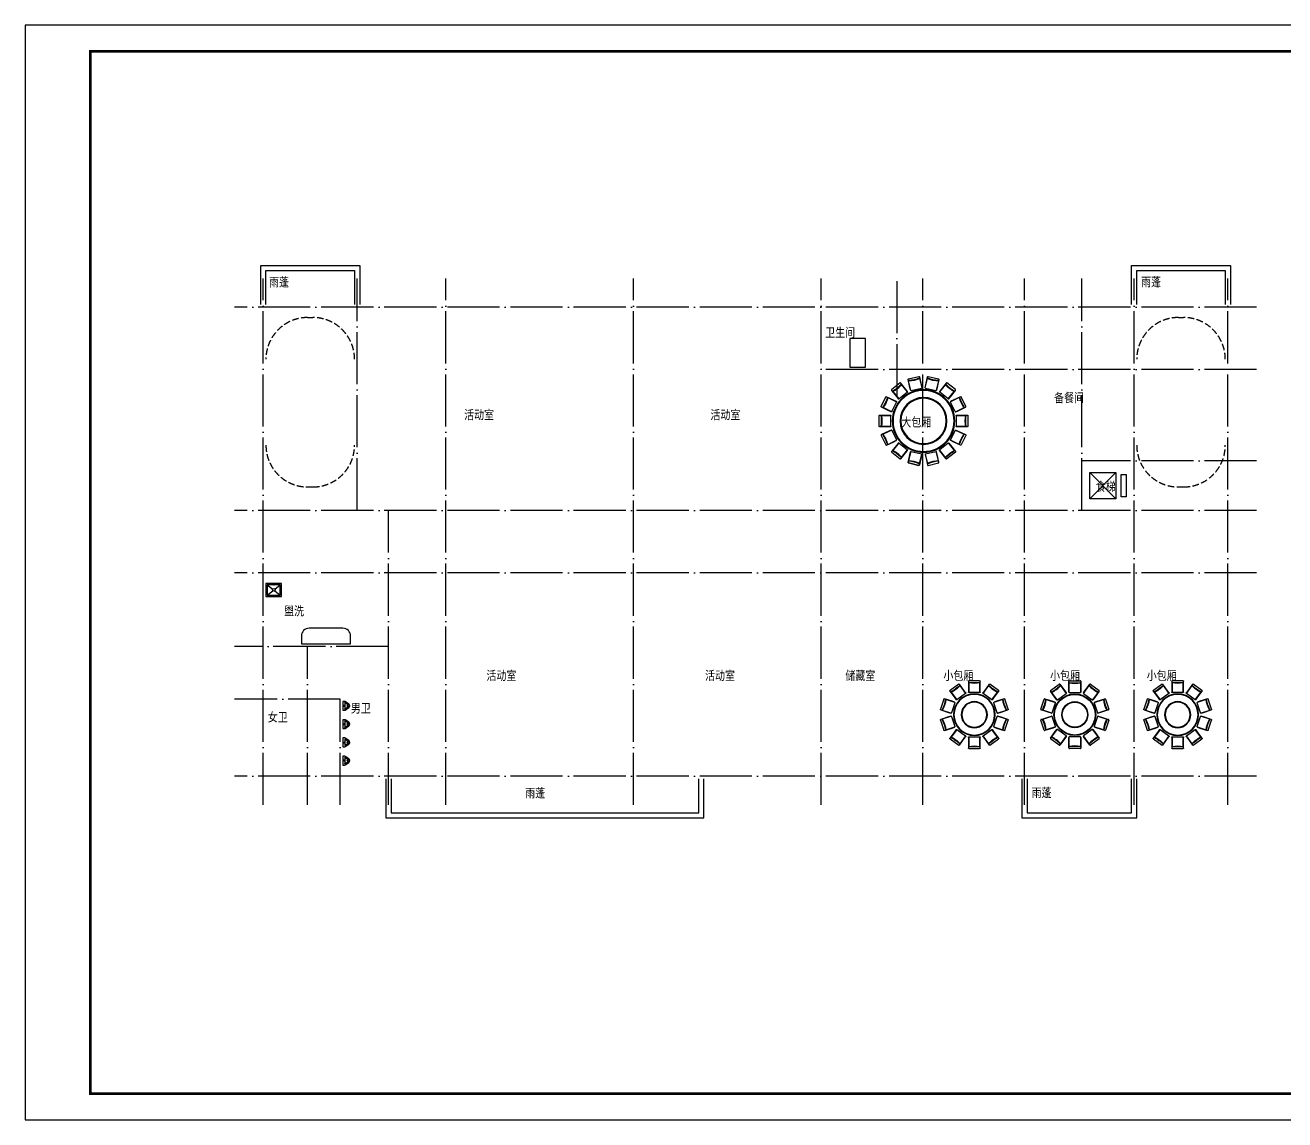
# Model space of a CAD drawing. Extents: x -695846 to 822170, y -413475 to 397179.
# Drawn here: x -457254 to -408938, y -365810 to -323810 of the extents above; entities that cross this region are included whole.
import ezdxf

# ---------------------------------------------------------------- set-up
doc = ezdxf.new("R2010")
doc.units = 0
doc.header["$LTSCALE"] = 1000
doc.header["$MEASUREMENT"] = 0
doc.linetypes.add('DASH', pattern=[0.35, 0.25, -0.1])
doc.linetypes.add('DOTE', pattern=[2.42, 2, -0.2, 0.02, -0.2])
doc.layers.add('_TCH_BOUNDARY', color=7, linetype='Continuous', plot=False)
doc.layers.add('A建墙', color=2, linetype='Continuous', lineweight=25)
doc.layers.add('IFF家具（移动）', color=4, linetype='Continuous', lineweight=15)
for name, color, linetype in [('DOTE', 1, 'DOTE'), ('EVTR', 2, 'Continuous'), ('FF-Activities furniture', 51, 'Continuous'), ('FF-FURN', 51, 'Continuous'), ('LVTRY', 6, 'Continuous'), ('PUB_TEXT', 7, 'Continuous'), ('STAIR', 2, 'Continuous'), ('T-图框-175', 175, 'Continuous'), ('xx-填充', 8, 'Continuous'), ('活动家具', 1, 'Continuous')]:
    doc.layers.add(name, color=color, linetype=linetype)
doc.styles.add('-黑体', font='simhei.ttf', dxfattribs={"width": 0.8})

# ---------------------------------------------------------------- blocks, each defined once
blk = doc.blocks.new('$lvtry$00000219')
at = {"color": 0}
for p, q in [((-124, -91, 0), (-43, -216, 0)), ((-116, -76, 0), (116, -76, 0)), ((43, -216, 0), (124, -91, 0))]:
    blk.add_line(p, q, dxfattribs=at)
at = {"color": 0, "elevation": 0}
blk.add_lwpolyline([(69, -231, -0.57735), (-69, -231), (-162, -88, -0.145378), (-170, -61), (-170, 0), (170, 0), (170, -61, -0.145378), (162, -88)], format="xyb", close=True, dxfattribs=at)
at = {"color": 0}
for centre, radius in [((0, -177, 0), 20), ((0, -38, 0), 17.7)]:
    blk.add_circle(centre, radius, dxfattribs=at)
for centre, radius, start, end in [((-116, -86, 0), 10, 90, 213.0863), ((0, -191, 0), 50, 210, 330), ((116, -86, 0), 10, 326.9137, 90)]:
    blk.add_arc(centre, radius, start, end, dxfattribs=at)
for p in [(0, -38, 0), (0, -177, 0)]:
    blk.add_point(p, dxfattribs=at)
blk = doc.blocks.new('$lvtry$00000191')
for p, q in [((-250, -50, 0), (-39, -219, 0)), ((-250, -450, 0), (-39, -281, 0)), ((39, -219, 0), (250, -50, 0)), ((39, -281, 0), (250, -450, 0))]:
    blk.add_line(p, q)
at = {"elevation": 0}
for points in [[(300, -500), (300, 0), (-300, 0), (-300, -500)], [(250, -450), (250, -50), (-250, -50), (-250, -450)]]:
    blk.add_lwpolyline(points, close=True, dxfattribs=at)
blk.add_circle((0, -250, 0), 50)
blk.add_point((0, -50, 0))
blk = doc.blocks.new('海龍_04106629')
at = {"layer": 'FF-FURN'}
for p, q in [((-225, -20), (-225, -430)), ((-205, 0), (-108, 0)), ((-108, -450), (-205, -450)), ((-108, 0), (205, 0)), ((205, -450), (-108, -450)), ((225, -20), (225, -430))]:
    blk.add_line(p, q, dxfattribs=at)
at = {"layer": 'FF-FURN', "color": 251}
for points in [[(-222, -10), (147, -10)], [(147, -440), (-222, -440)]]:
    blk.add_lwpolyline(points, dxfattribs=at)
at = {"layer": 'FF-FURN'}
for centre, start, end in [((-205, -20), 90, 180), ((-205, -430), 180, 270), ((205, -20), 0, 90), ((205, -430), 270, 0)]:
    blk.add_arc(centre, 20, start, end, dxfattribs=at)
at = {"layer": 'FF-FURN', "color": 251}
for centre, radius, start, end in [((1059, -225), 937, 166.11, 193.89), ((1738, -226), 1591, 172.6127, 187.3873)]:
    blk.add_arc(centre, radius, start, end, dxfattribs=at)
blk = doc.blocks.new('海龍_04106419')
at = {"layer": 'FF-FURN'}
for radius in [800, 500]:
    blk.add_circle((0, -1306), radius, dxfattribs=at)
at = {"layer": 'FF-FURN', "color": 251}
for radius in [780, 480]:
    blk.add_circle((0, -1306), radius, dxfattribs=at)
at = {"layer": 'FF-Activities furniture'}
for p, rotation in [((-1002, -856), 143.9999999999999), ((-546, -353), 108), ((118, -214), 71.99999999999994), ((737, -492), 36.00000000000001), ((-1075, -1531), 180), ((-737, -2120), 216), ((1002, -1756), 323.9999999999999), ((-118, -2398), 251.9999999999999), ((546, -2259), 287.9999999999998)]:
    blk.add_blockref('海龍_04106629', p, dxfattribs=dict(at, rotation=rotation))
blk.add_blockref('海龍_04106629', (1075, -1081), dxfattribs=at)
blk = doc.blocks.new('A$C5CD35047')
at = {"layer": 'IFF家具（移动）', "rotation": 270}
blk.add_blockref('海龍_04106419', (2606, 1300), dxfattribs=at)
blk = doc.blocks.new('A$C011E77E5')
at = {"layer": 'FF-FURN'}
for p, q in [((0, 20), (0, 430)), ((117, 450), (20, 450)), ((20, 0), (117, 0)), ((430, 450), (117, 450)), ((117, 0), (430, 0)), ((450, 20), (450, 430))]:
    blk.add_line(p, q, dxfattribs=at)
at = {"layer": 'FF-FURN', "color": 251}
for points in [[(372, 440), (3, 440)], [(3, 10), (372, 10)]]:
    blk.add_lwpolyline(points, dxfattribs=at)
at = {"layer": 'FF-FURN'}
for centre, radius, start, end in [((20, 430), 20, 90, 180), ((20, 20), 20, 180, 270), ((1284, 225), 937, 166.11, 193.89), ((430, 430), 20, 0, 90), ((430, 20), 20, 270, 0)]:
    blk.add_arc(centre, radius, start, end, dxfattribs=at)
at = {"layer": 'FF-FURN', "color": 251}
blk.add_arc((1963, 226), 1591, 172.6127, 187.3873, dxfattribs=at)
blk = doc.blocks.new('*U45')
at = {"layer": '活动家具', "rotation": 270.0000000000027}
blk.add_blockref('A$C011E77E5', (-225, 225), dxfattribs=at)
blk = doc.blocks.new('A$C67C01874')
at = {"layer": 'FF-FURN'}
blk.add_circle((1700, 1703), 900, dxfattribs=at)
at = {"layer": 'FF-FURN', "color": 251}
blk.add_circle((1700, 1703), 870, dxfattribs=at)
at = {"layer": 'A建墙', "color": 2, "linetype": 'ByBlock', "lineweight": -2}
for p, rotation in [((2620, 2856), 141.4285717142253), ((3029, 2343), 115.7142859818012), ((225, 1703), 270.0000000266804), ((3175, 1703), 90.00000024012382), ((371, 1063), 295.7142857430518), ((1372, 265), 347.1428572538111), ((2028, 265), 12.85714299508288)]:
    blk.add_blockref('*U45', p, dxfattribs=dict(at, rotation=rotation))
at = {"layer": 'A建墙', "color": 2, "linetype": 'ByBlock', "lineweight": -2, "xscale": -1}
for p, rotation in [((371, 2343), 244.2857142569482), ((3029, 1063), 64.28571448413335), ((780, 550), 321.4285715056644), ((2620, 550), 38.57142873988048)]:
    blk.add_blockref('*U45', p, dxfattribs=dict(at, rotation=rotation))
blk.add_wipeout([(1622, 2967), (1637, 2991), (1546, 3391), (1522, 3406), (1122, 3315), (1107, 3291), (1198, 2891), (1222, 2876)])
at = {"layer": '_TCH_BOUNDARY'}
blk.add_lwpolyline([(1622, 2967, 0.414214), (1637, 2991), (1546, 3391, 0.414214), (1522, 3406), (1122, 3315, 0.414214), (1107, 3291), (1198, 2891, 0.414214), (1222, 2876)], format="xyb", close=True, dxfattribs=at)
at = {"layer": 'FF-FURN'}
blk.add_circle((1700, 1703), 1200, dxfattribs=at)
at = {"layer": 'FF-FURN', "color": 251}
blk.add_circle((1700, 1703), 1170, dxfattribs=at)
at = {"layer": 'A建墙', "color": 2, "linetype": 'ByBlock', "lineweight": -2, "xscale": -1}
for p, rotation in [((1372, 3141), 192.8571432123049), ((2028, 3141), 167.1428574996489), ((780, 2856), 218.5714284943356)]:
    blk.add_blockref('*U45', p, dxfattribs=dict(at, rotation=rotation))

msp = doc.modelspace()

# ---------------------------------------------------------------- linework, layer by layer
for points in [[(-448220, -334527), (-448220, -333027), (-444420, -333027), (-444420, -334527)], [(-448020, -334527), (-448020, -333227), (-444620, -333227), (-444620, -334527)], [(-414820, -334527), (-414820, -333027), (-411020, -333027), (-411020, -334527)], [(-414620, -334527), (-414620, -333227), (-411220, -333227), (-411220, -334527)], [(-443420, -352727), (-443420, -354227), (-431220, -354227), (-431220, -352727)], [(-443220, -352727), (-443220, -354027), (-431420, -354027), (-431420, -352727)], [(-419020, -352727), (-419020, -354227), (-414620, -354227), (-414620, -352727)], [(-418820, -352727), (-418820, -354027), (-414820, -354027), (-414820, -352727)]]:
    msp.add_lwpolyline(points)
at = {"layer": 'DOTE'}
for p, q in [((-448120, -353727), (-448120, -333527)), ((-444520, -342427), (-444520, -333527)), ((-441120, -353727), (-441120, -333527)), ((-433920, -353727), (-433920, -333527)), ((-426720, -353727), (-426720, -333527)), ((-423820, -333627), (-423820, -338127)), ((-422820, -353727), (-422820, -333527)), ((-418920, -353727), (-418920, -333527)), ((-416720, -342427), (-416720, -333527)), ((-414720, -353727), (-414720, -333527)), ((-411120, -353727), (-411120, -333527)), ((-410020, -334627), (-449220, -334627)), ((-410020, -337027), (-426720, -337027)), ((-410020, -340527), (-416720, -340527)), ((-410020, -342427), (-449220, -342427)), ((-443320, -353727), (-443320, -342427)), ((-410020, -344827), (-449220, -344827)), ((-443320, -347647), (-449220, -347647)), ((-446420, -353727), (-446420, -347647)), ((-445170, -349667), (-449220, -349667)), ((-445170, -353727), (-445170, -349667)), ((-410020, -352627), (-449220, -352627))]:
    msp.add_line(p, q, dxfattribs=at)
at = {"layer": 'EVTR'}
for p, q in [((-416420, -341977), (-416420, -340977)), ((-416420, -340977), (-415420, -340977)), ((-415420, -341977), (-416420, -340977)), ((-416420, -341977), (-415420, -340977)), ((-415420, -340977), (-415420, -341977)), ((-415220, -341902), (-415220, -341052)), ((-415220, -341052), (-415020, -341052)), ((-415020, -341052), (-415020, -341902)), ((-415420, -341977), (-416420, -341977)), ((-415020, -341902), (-415220, -341902))]:
    msp.add_line(p, q, dxfattribs=at)
at = {"layer": 'LVTRY'}
msp.add_lwpolyline([(-425020, -336927), (-425020, -335827), (-425620, -335827), (-425620, -336927)], close=True, dxfattribs=at)
at = {"layer": 'LVTRY', "color": 6}
msp.add_lwpolyline([(-446661, -347547), (-444771, -347547), (-444771, -347247, 0.414214), (-445071, -346947), (-446361, -346947, 0.414214), (-446661, -347247)], format="xyb", close=True, dxfattribs=at)
at = {"layer": 'STAIR', "color": 9, "linetype": 'DASH'}
for p, q in [((-446420, -335027), (-446220, -335027)), ((-413020, -335027), (-412820, -335027)), ((-446420, -341527), (-446220, -341527)), ((-413020, -341527), (-412820, -341527))]:
    msp.add_line(p, q, dxfattribs=at)
for points in [[(-448020, -336627, -0.414214), (-446420, -335027)], [(-444620, -336627, 0.414214), (-446220, -335027)], [(-414620, -336627, -0.414214), (-413020, -335027)], [(-411220, -336627, 0.414214), (-412820, -335027)], [(-448020, -339927, 0.414214), (-446420, -341527)], [(-444620, -339927, -0.414214), (-446220, -341527)], [(-414620, -339927, 0.414214), (-413020, -341527)], [(-411220, -339927, -0.414214), (-412820, -341527)]]:
    msp.add_lwpolyline(points, format="xyb", dxfattribs=at)
at = {"layer": 'T-图框-175'}
msp.add_lwpolyline([(-457254, -365810), (-382954, -365810), (-382954, -323810), (-457254, -323810)], close=True, dxfattribs=at)
at = {"layer": 'T-图框-175', "const_width": 100}
msp.add_lwpolyline([(-454754, -364810), (-383954, -364810), (-383954, -324810), (-454754, -324810)], close=True, dxfattribs=at)

# ---------------------------------------------------------------- block references
at = {"xscale": -1, "rotation": 180}
for p in [(-422148, -348965), (-414348, -348965)]:
    msp.add_blockref('A$C5CD35047', p, dxfattribs=at)
at = {"rotation": 180.0000020910247}
msp.add_blockref('A$C5CD35047', (-415692, -348965), dxfattribs=at)
at = {"layer": 'LVTRY', "xscale": -1, "rotation": 90}
for p in [(-445070, -349927), (-445070, -350627), (-445070, -351327), (-445070, -352027)]:
    msp.add_blockref('$lvtry$00000219', p, dxfattribs=at)
at = {"layer": 'xx-填充', "xscale": -1, "yscale": -1, "rotation": 180}
msp.add_blockref('$lvtry$00000191', (-447720, -345227, 0), dxfattribs=at)

# ---------------------------------------------------------------- texts
at = {"layer": 'PUB_TEXT', "style": '-黑体', "width": 0.8}
for s, p in [('雨蓬', (-447899, -333838)), ('雨蓬', (-414450, -333833)), ('卫生间', (-426567, -335774)), ('备餐间', (-417786, -338277)), ('活动室', (-440416, -338930)), ('活动室', (-430969, -338930)), ('食梯', (-416190, -341683, 343)), ('盥洗', (-447323, -346459)), ('活动室', (-439561, -348936)), ('活动室', (-431176, -348936)), ('储藏室', (-425794, -348936)), ('小包厢', (-422033, -348936)), ('小包厢', (-417943, -348936)), ('小包厢', (-414233, -348936)), ('女卫', (-447948, -350533)), ('男卫', (-444762, -350187)), ('雨蓬', (-438075, -353443)), ('雨蓬', (-418652, -353431))]:
    msp.add_text(s, height=350, dxfattribs=at).set_placement(p)

# ---------------------------------------------------------------- next in the draw order: block references
at = {"xscale": -1, "rotation": 180}
msp.add_blockref('A$C67C01874', (-424496, -337292), dxfattribs=at)

# ---------------------------------------------------------------- next in the draw order: texts
at = {"layer": 'PUB_TEXT', "style": '-黑体', "width": 0.8}
msp.add_text('大包厢', height=350, dxfattribs=at).set_placement((-423648, -339212))

doc.saveas('drawing.dxf')
